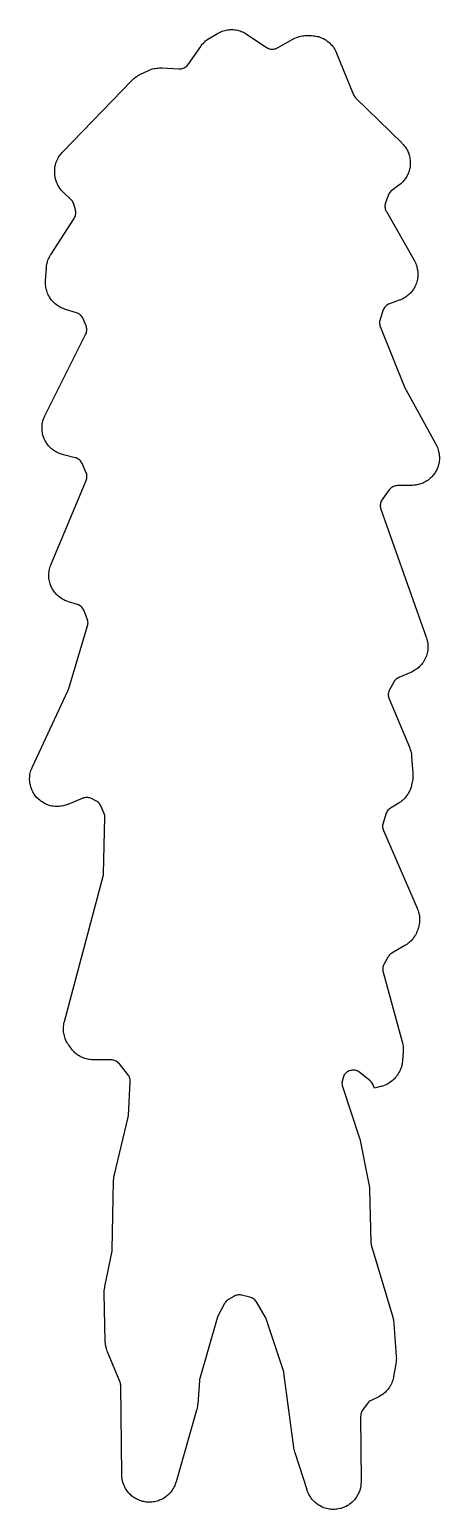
# Model space of a CAD drawing. Header units: millimetres. Extents: x 14 to 181, y 40 to 292.
# Drawn here: x 90.21 to 101.9, y 154.56 to 196.81 of the extents above; entities that cross this region are included whole.
import ezdxf

# ---------------------------------------------------------------- set-up
doc = ezdxf.new("R2010")
doc.units = ezdxf.units.MM
doc.layers.add('CUT', color=7, linetype='CONTINUOUS')

msp = doc.modelspace()

# ---------------------------------------------------------------- linework, layer by layer
at = {"layer": 'CUT'}
msp.add_lwpolyline([(90.2119, 175.4268), (90.2136, 175.4716), (90.2166, 175.5051), (90.2227, 175.5495), (90.229, 175.5825), (90.2396, 175.6261), (90.2491, 175.6583), (90.2639, 175.7007), (90.2809, 175.7422), (90.2899, 175.7627), (91.3052, 177.9355), (91.3138, 177.9558), (91.3245, 177.984), (91.3316, 178.0048), (91.8662, 179.795), (91.8731, 179.8228), (91.8773, 179.8512), (91.8788, 179.8798), (91.8775, 179.9084), (91.8735, 179.9368), (91.8668, 179.9647), (91.8575, 179.9918), (91.7656, 180.2227), (91.7533, 180.2496), (91.7385, 180.2752), (91.7212, 180.2991), (91.7016, 180.3213), (91.6799, 180.3414), (91.6564, 180.3593), (91.6312, 180.3748), (91.6046, 180.3877), (91.5768, 180.398), (91.3204, 180.4786), (91.2996, 180.4857), (91.2583, 180.5009), (91.2179, 180.5181), (91.1882, 180.5324), (91.1496, 180.5535), (91.1215, 180.5707), (91.0852, 180.5954), (91.0589, 180.6153), (91.0252, 180.6435), (91.0009, 180.6658), (90.9701, 180.6971), (90.9482, 180.7217), (90.9205, 180.7559), (90.9011, 180.7825), (90.8769, 180.8192), (90.8602, 180.8476), (90.8397, 180.8865), (90.8258, 180.9163), (90.8093, 180.9571), (90.7984, 180.9881), (90.7858, 181.0303), (90.778, 181.0623), (90.7697, 181.1054), (90.765, 181.1381), (90.7609, 181.1818), (90.7595, 181.2147), (90.7597, 181.2587), (90.7614, 181.2916), (90.7659, 181.3353), (90.7709, 181.3679), (90.7796, 181.411), (90.7877, 181.4429), (90.8006, 181.4849), (90.8156, 181.5263), (90.8235, 181.5468), (91.8241, 183.9426), (91.8345, 183.9715), (91.8418, 184.0014), (91.8461, 184.0319), (91.8472, 184.0626), (91.8452, 184.0933), (91.84, 184.1237), (91.8318, 184.1533), (91.8205, 184.1819), (91.7109, 184.4239), (91.6971, 184.4507), (91.6807, 184.476), (91.6618, 184.4996), (91.6406, 184.5211), (91.6174, 184.5403), (91.5923, 184.5572), (91.5657, 184.5714), (91.5378, 184.5829), (91.5089, 184.5915), (91.1768, 184.6727), (91.1551, 184.6785), (91.1121, 184.6913), (91.0698, 184.7063), (91.0387, 184.719), (90.998, 184.7381), (90.9683, 184.7539), (90.9298, 184.777), (90.9019, 184.7956), (90.8658, 184.8224), (90.8399, 184.8438), (90.8067, 184.874), (90.783, 184.8978), (90.753, 184.9312), (90.7318, 184.9573), (90.7052, 184.9935), (90.6867, 185.0216), (90.6639, 185.0602), (90.6483, 185.09), (90.6295, 185.1308), (90.6169, 185.1619), (90.6022, 185.2044), (90.5928, 185.2366), (90.5825, 185.2803), (90.5763, 185.3134), (90.5703, 185.3578), (90.5675, 185.3914), (90.566, 185.4362), (90.5666, 185.4698), (90.5695, 185.5146), (90.5734, 185.548), (90.5808, 185.5923), (90.588, 185.6251), (90.5998, 185.6684), (90.6102, 185.7004), (90.6263, 185.7423), (90.6444, 185.7834), (90.6539, 185.8037), (91.8113, 188.1092), (91.8228, 188.1351), (91.8318, 188.162), (91.8382, 188.1896), (91.842, 188.2177), (91.8432, 188.2461), (91.8416, 188.2744), (91.8374, 188.3024), (91.8306, 188.3299), (91.8211, 188.3567), (91.7407, 188.5547), (91.7283, 188.5815), (91.7132, 188.607), (91.6957, 188.6309), (91.6759, 188.653), (91.654, 188.673), (91.6303, 188.6907), (91.6049, 188.706), (91.5782, 188.7187), (91.5503, 188.7288), (91.235, 188.8249), (91.2147, 188.8316), (91.1743, 188.8461), (91.1347, 188.8624), (91.1056, 188.8761), (91.0677, 188.8961), (91.0401, 188.9125), (91.0042, 188.9361), (90.9783, 188.955), (90.9449, 188.9819), (90.9208, 189.0032), (90.8901, 189.0331), (90.8682, 189.0566), (90.8405, 189.0893), (90.8209, 189.1148), (90.7965, 189.15), (90.7794, 189.1772), (90.7584, 189.2146), (90.744, 189.2433), (90.7266, 189.2825), (90.7151, 189.3125), (90.7015, 189.3532), (90.6928, 189.3841), (90.6832, 189.4259), (90.6775, 189.4575), (90.6719, 189.5), (90.6693, 189.532), (90.6677, 189.5749), (90.6683, 189.6177), (90.669, 189.6392), (90.6908, 190.0009), (90.6927, 190.024), (90.6979, 190.0699), (90.7054, 190.1155), (90.7127, 190.1493), (90.7248, 190.1939), (90.7356, 190.2268), (90.7523, 190.27), (90.7664, 190.3016), (90.7874, 190.3428), (90.8104, 190.3828), (90.8225, 190.4025), (91.4822, 191.4231), (91.4966, 191.4479), (91.5086, 191.474), (91.518, 191.5011), (91.5248, 191.529), (91.5289, 191.5573), (91.5303, 191.586), (91.5289, 191.6146), (91.5248, 191.643), (91.518, 191.6709), (91.472, 191.8269), (91.4615, 191.8566), (91.448, 191.885), (91.4315, 191.9119), (91.4124, 191.9368), (91.3907, 191.9597), (91.1806, 192.1591), (91.1649, 192.1747), (91.1344, 192.2066), (91.1054, 192.24), (91.085, 192.2661), (91.0595, 192.3022), (91.0417, 192.3302), (91.0199, 192.3686), (91.005, 192.3982), (90.987, 192.4386), (90.975, 192.4694), (90.9611, 192.5114), (90.9523, 192.5433), (90.9425, 192.5864), (90.9368, 192.6191), (90.9314, 192.6629), (90.9281, 192.707), (90.927, 192.7291), (90.9269, 192.7331), (90.9269, 192.7554), (90.9279, 192.8), (90.9312, 192.8445), (90.9354, 192.8777), (90.943, 192.9216), (90.9504, 192.9542), (90.9624, 192.9972), (90.973, 193.0289), (90.9892, 193.0705), (91.0029, 193.101), (91.0231, 193.1408), (91.0397, 193.1698), (91.0638, 193.2073), (91.0832, 193.2346), (91.1109, 193.2696), (91.1403, 193.3031), (91.1554, 193.3196), (93.1309, 195.3631), (93.1451, 195.3772), (93.1742, 195.4048), (93.2045, 195.431), (93.228, 195.4496), (93.2605, 195.473), (93.2856, 195.4894), (93.3201, 195.5099), (93.3554, 195.5287), (93.3733, 195.5378), (93.5823, 195.6377), (93.6029, 195.6469), (93.6444, 195.6643), (93.6867, 195.6796), (93.7189, 195.6894), (93.7626, 195.7004), (93.7957, 195.7069), (93.8402, 195.7135), (93.8737, 195.7167), (93.9187, 195.7187), (93.9637, 195.7186), (93.9862, 195.7179), (94.4733, 195.6915), (94.5038, 195.6914), (94.5341, 195.6944), (94.564, 195.7004), (94.5931, 195.7095), (94.6212, 195.7214), (94.6478, 195.7362), (94.6729, 195.7535), (94.696, 195.7734), (94.717, 195.7954), (94.7357, 195.8195), (95.0951, 196.3353), (95.1097, 196.355), (95.1398, 196.3936), (95.172, 196.4305), (95.1976, 196.4568), (95.2337, 196.49), (95.262, 196.5134), (95.3015, 196.5425), (95.3424, 196.5694), (95.3633, 196.5822), (95.569, 196.7018), (95.5891, 196.7128), (95.6298, 196.7337), (95.6715, 196.7525), (95.7034, 196.765), (95.7467, 196.7796), (95.7797, 196.7888), (95.8244, 196.7988), (95.8582, 196.8046), (95.9036, 196.81), (95.9378, 196.8124), (95.9835, 196.8132), (96.0177, 196.8121), (96.0633, 196.8082), (96.0973, 196.8036), (96.1422, 196.7952), (96.1756, 196.7871), (96.2194, 196.7741), (96.2517, 196.7628), (96.2941, 196.7454), (96.3251, 196.7308), (96.3654, 196.7092), (96.4046, 196.6857), (96.4239, 196.6734), (96.9719, 196.3043), (96.9977, 196.2887), (97.0251, 196.2758), (97.0535, 196.2657), (97.0829, 196.2586), (97.1128, 196.2544), (97.143, 196.2532), (97.1731, 196.2551), (97.2029, 196.26), (97.2321, 196.2678), (97.2603, 196.2786), (97.2873, 196.2921), (97.7197, 196.5371), (97.7408, 196.5483), (97.7835, 196.5696), (97.8273, 196.5886), (97.8608, 196.601), (97.9064, 196.6153), (97.9411, 196.6241), (97.9879, 196.6335), (98.0233, 196.6386), (98.0709, 196.6429), (98.1186, 196.6447), (98.1425, 196.6449), (98.236, 196.6435), (98.2579, 196.6426), (98.3015, 196.6398), (98.3449, 196.6349), (98.3772, 196.6296), (98.4199, 196.6205), (98.4516, 196.6121), (98.4932, 196.5989), (98.5239, 196.5875), (98.5641, 196.5703), (98.5935, 196.556), (98.6319, 196.535), (98.6598, 196.5179), (98.6959, 196.4933), (98.722, 196.4735), (98.7555, 196.4455), (98.7796, 196.4234), (98.8103, 196.3922), (98.8321, 196.3678), (98.8596, 196.3339), (98.8789, 196.3074), (98.903, 196.271), (98.9197, 196.2428), (98.9401, 196.2042), (98.9586, 196.1646), (98.9674, 196.1446), (99.4562, 194.9528), (99.4692, 194.9251), (99.485, 194.8989), (99.5034, 194.8744), (99.5242, 194.8519), (100.8304, 193.5773), (100.8454, 193.5618), (100.8748, 193.5303), (100.9027, 193.4973), (100.9223, 193.4717), (100.9469, 193.4362), (100.964, 193.4088), (100.9851, 193.3711), (100.9995, 193.3422), (101.0168, 193.3027), (101.0284, 193.2725), (101.0419, 193.2315), (101.0505, 193.2004), (101.06, 193.1583), (101.0656, 193.1265), (101.071, 193.0837), (101.0735, 193.0515), (101.0748, 193.0083), (101.0743, 192.976), (101.0714, 192.933), (101.0678, 192.9009), (101.0608, 192.8583), (101.0541, 192.8267), (101.0431, 192.7849), (101.0334, 192.7541), (101.0184, 192.7136), (101.0058, 192.6839), (100.9871, 192.645), (100.9717, 192.6166), (100.9493, 192.5798), (100.9312, 192.553), (100.9054, 192.5184), (100.8848, 192.4934), (100.8558, 192.4615), (100.833, 192.4386), (100.8011, 192.4096), (100.7678, 192.3822), (100.7508, 192.3689), (100.5451, 192.2151), (100.5222, 192.1962), (100.5013, 192.175), (100.4826, 192.1519), (100.4662, 192.1271), (100.4524, 192.1008), (100.4413, 192.0732), (100.3682, 191.8626), (100.3602, 191.8354), (100.3548, 191.8075), (100.352, 191.7792), (100.3519, 191.7508), (100.3546, 191.7225), (100.3598, 191.6946), (100.3678, 191.6673), (100.3782, 191.6409), (100.3911, 191.6155), (101.1825, 190.2293), (101.1929, 190.2101), (101.2126, 190.1713), (101.2305, 190.1315), (101.2424, 190.1011), (101.2563, 190.0598), (101.2652, 190.0284), (101.275, 189.986), (101.2809, 189.9539), (101.2866, 189.9107), (101.2893, 189.8782), (101.2908, 189.8346), (101.2903, 189.802), (101.2876, 189.7585), (101.284, 189.7261), (101.2771, 189.6831), (101.2703, 189.6511), (101.2593, 189.609), (101.2495, 189.5779), (101.2345, 189.537), (101.2217, 189.507), (101.2028, 189.4677), (101.1872, 189.4391), (101.1645, 189.4018), (101.1462, 189.3748), (101.1201, 189.34), (101.0992, 189.3148), (101.0699, 189.2827), (101.0467, 189.2597), (101.0143, 189.2305), (100.9891, 189.2099), (100.954, 189.184), (100.9269, 189.1659), (100.8895, 189.1435), (100.8607, 189.1281), (100.8214, 189.1094), (100.7812, 189.0927), (100.7608, 189.0848), (100.478, 188.9829), (100.45, 188.9711), (100.4233, 188.9566), (100.3982, 188.9395), (100.375, 188.9199), (100.3539, 188.8981), (100.335, 188.8742), (100.3187, 188.8486), (100.3051, 188.8214), (100.2943, 188.793), (100.2114, 188.5366), (100.2036, 188.5079), (100.1988, 188.4786), (100.1968, 188.4489), (100.1979, 188.4191), (100.2018, 188.3897), (100.2087, 188.3607), (100.2184, 188.3326), (100.9178, 186.5894), (100.9251, 186.5725), (100.9359, 186.5498), (100.9443, 186.5335), (101.8021, 184.9779), (101.8122, 184.9584), (101.8316, 184.9188), (101.849, 184.8783), (101.8605, 184.8474), (101.8739, 184.8054), (101.8823, 184.7734), (101.8915, 184.7303), (101.8968, 184.6977), (101.9017, 184.6539), (101.9038, 184.621), (101.9044, 184.5769), (101.9033, 184.5439), (101.8996, 184.5), (101.8952, 184.4673), (101.8872, 184.4239), (101.8796, 184.3918), (101.8674, 184.3494), (101.8568, 184.3182), (101.8405, 184.2772), (101.8268, 184.2471), (101.8066, 184.208), (101.7901, 184.1794), (101.7661, 184.1424), (101.7468, 184.1156), (101.7194, 184.0811), (101.6976, 184.0563), (101.6669, 184.0246), (101.6428, 184.0021), (101.6091, 183.9736), (101.5829, 183.9535), (101.5467, 183.9285), (101.5186, 183.9111), (101.4801, 183.8897), (101.4504, 183.8751), (101.41, 183.8576), (101.3791, 183.846), (101.3371, 183.8325), (101.3052, 183.8239), (101.2621, 183.8146), (101.2296, 183.8093), (101.1858, 183.8042), (101.1418, 183.8013), (101.1198, 183.8004), (100.7113, 183.7937), (100.6806, 183.7916), (100.6504, 183.7864), (100.6208, 183.7781), (100.5922, 183.7669), (100.5649, 183.7527), (100.5392, 183.7359), (100.5153, 183.7165), (100.4936, 183.6948), (100.4742, 183.6709), (100.2747, 183.3984), (100.2586, 183.374), (100.245, 183.3482), (100.2339, 183.3212), (100.2255, 183.2933), (100.2199, 183.2647), (100.2171, 183.2356), (100.2171, 183.2064), (100.22, 183.1774), (100.2256, 183.1488), (100.234, 183.1209), (101.5289, 179.4714), (101.5359, 179.4498), (101.5489, 179.4064), (101.5597, 179.3623), (101.5661, 179.3289), (101.5724, 179.284), (101.5754, 179.2502), (101.5772, 179.2049), (101.5768, 179.1709), (101.5739, 179.1256), (101.5701, 179.0919), (101.5627, 179.0471), (101.5555, 179.0139), (101.5437, 178.9702), (101.5332, 178.9378), (101.517, 178.8955), (101.5012, 178.8596), (101.4809, 178.8193), (101.4619, 178.7858), (101.438, 178.748), (101.4186, 178.7207), (101.391, 178.6854), (101.369, 178.6601), (101.3381, 178.6278), (101.3137, 178.6048), (101.2797, 178.5757), (101.2531, 178.5553), (101.2164, 178.5297), (101.188, 178.512), (101.1488, 178.4902), (101.1087, 178.4704), (101.0884, 178.461), (100.7449, 178.3123), (100.7195, 178.2999), (100.6955, 178.2852), (100.6729, 178.2683), (100.6521, 178.2493), (100.6331, 178.2285), (100.6161, 178.206), (100.6014, 178.182), (100.4824, 177.9665), (100.4692, 177.9395), (100.4588, 177.9113), (100.4513, 177.8822), (100.4467, 177.8525), (100.4451, 177.8225), (100.4465, 177.7925), (100.4509, 177.7628), (100.4582, 177.7336), (100.4684, 177.7054), (101.0481, 176.3248), (101.0569, 176.3022), (101.0732, 176.2567), (101.087, 176.2104), (101.0955, 176.1752), (101.1042, 176.1276), (101.1104, 176.0797), (101.1129, 176.0557), (101.1483, 175.5842), (101.1494, 175.5624), (101.1506, 175.5189), (101.1496, 175.4754), (101.1473, 175.4428), (101.1422, 175.3996), (101.135, 175.3566), (101.1308, 175.3353), (101.1118, 175.2486), (101.1065, 175.2267), (101.0947, 175.1833), (101.0807, 175.1405), (101.0686, 175.1091), (101.0505, 175.0679), (101.0353, 175.0377), (101.0131, 174.9986), (100.995, 174.9701), (100.969, 174.9334), (100.9482, 174.9069), (100.9187, 174.8729), (100.8953, 174.8486), (100.8625, 174.8178), (100.8368, 174.7959), (100.8011, 174.7685), (100.7641, 174.7429), (100.7453, 174.7306), (100.5061, 174.5825), (100.481, 174.5651), (100.4577, 174.5452), (100.4366, 174.523), (100.4178, 174.4988), (100.4017, 174.4728), (100.3882, 174.4453), (100.3777, 174.4166), (100.2971, 174.1576), (100.2895, 174.1281), (100.285, 174.098), (100.2836, 174.0676), (100.2852, 174.0372), (100.2899, 174.0072), (100.2976, 173.9777), (100.3083, 173.9492), (101.272, 171.7249), (101.2804, 171.7041), (101.2962, 171.6621), (101.3098, 171.6194), (101.3184, 171.5869), (101.3278, 171.543), (101.3331, 171.5098), (101.338, 171.4653), (101.34, 171.4317), (101.3405, 171.3869), (101.3391, 171.3533), (101.3351, 171.3086), (101.3304, 171.2753), (101.322, 171.2313), (101.314, 171.1987), (101.3012, 171.1557), (101.2863, 171.1134), (101.2783, 171.0924), (101.2639, 171.0574), (101.2555, 171.0381), (101.2378, 171.0001), (101.2183, 170.9629), (101.2024, 170.9357), (101.1796, 170.9005), (101.1612, 170.8749), (101.1352, 170.842), (101.1145, 170.8183), (101.0855, 170.7879), (101.0628, 170.7662), (101.0311, 170.7387), (101.0064, 170.7192), (100.9722, 170.6947), (100.937, 170.6719), (100.9191, 170.6609), (100.5459, 170.4431), (100.5231, 170.4284), (100.5018, 170.4117), (100.482, 170.3931), (100.4641, 170.3729), (100.448, 170.3511), (100.4339, 170.328), (100.3228, 170.1249), (100.3102, 170.099), (100.3001, 170.072), (100.2927, 170.0442), (100.288, 170.0158), (100.286, 169.987), (100.2868, 169.9583), (100.2904, 169.9297), (100.2966, 169.9016), (100.8427, 167.9089), (100.8487, 167.884), (100.8595, 167.8338), (100.8673, 167.7831), (100.871, 167.7448), (100.873, 167.6935), (100.8721, 167.6422), (100.8709, 167.6166), (100.8531, 167.3805), (100.851, 167.3592), (100.8458, 167.3167), (100.8385, 167.2744), (100.8316, 167.2431), (100.8203, 167.2018), (100.8105, 167.1712), (100.7953, 167.1311), (100.7826, 167.1017), (100.7637, 167.0632), (100.7482, 167.0351), (100.7258, 166.9986), (100.7016, 166.9632), (100.6891, 166.9458), (100.6803, 166.9341), (100.6668, 166.9171), (100.639, 166.8837), (100.6095, 166.8517), (100.5864, 166.8288), (100.554, 166.7998), (100.5287, 166.7793), (100.4937, 166.7535), (100.4666, 166.7355), (100.4293, 166.7133), (100.4005, 166.698), (100.3612, 166.6794), (100.3311, 166.667), (100.2902, 166.6523), (100.2486, 166.6396), (100.2277, 166.6338), (100.0493, 166.5887), (100.0152, 166.6768), (100.0025, 166.7051), (99.9869, 166.732), (99.9686, 166.7571), (99.9479, 166.7802), (99.9249, 166.801), (99.6341, 167.0379), (99.6101, 167.0555), (99.5846, 167.0706), (99.5577, 167.0832), (99.5296, 167.093), (99.5007, 167.1), (99.4713, 167.1041), (99.4416, 167.1053), (99.412, 167.1035), (99.3826, 167.0988), (99.3539, 167.0913), (99.3261, 167.0809), (99.2994, 167.0678), (99.2742, 167.0522), (99.2506, 167.0341), (99.2289, 167.0138), (99.2093, 166.9914), (99.1921, 166.9672), (99.1773, 166.9415), (99.1651, 166.9144), (99.1557, 166.8862), (99.1363, 166.8167), (99.1297, 166.7879), (99.126, 166.7587), (99.1252, 166.7292), (99.1273, 166.6998), (99.1323, 166.6707), (99.1401, 166.6422), (99.6157, 165.1936), (99.6273, 165.164), (99.6382, 165.1427), (99.8946, 163.8514), (99.898, 163.8323), (99.9039, 163.7942), (99.9081, 163.7558), (99.9107, 163.7172), (99.9116, 163.6979), (99.9479, 162.1955), (99.9497, 162.1691), (99.9539, 162.143), (99.9603, 162.1174), (100.5729, 160.0541), (100.5792, 160.0304), (100.5906, 159.9827), (100.5994, 159.9345), (100.6055, 159.8859), (100.6079, 159.8615), (100.674, 158.9273), (100.6749, 158.9088), (100.676, 158.8717), (100.6756, 158.8346), (100.6741, 158.8069), (100.6706, 158.77), (100.6656, 158.7332), (100.6627, 158.7149), (100.5986, 158.3559), (100.5944, 158.3351), (100.5849, 158.2936), (100.5735, 158.2526), (100.5635, 158.2224), (100.5483, 158.1826), (100.5355, 158.1535), (100.5166, 158.1154), (100.5011, 158.0875), (100.4787, 158.0514), (100.4607, 158.0251), (100.4349, 157.9912), (100.4145, 157.9668), (100.3857, 157.9355), (100.363, 157.9131), (100.3314, 157.8847), (100.3067, 157.8645), (100.2725, 157.8392), (100.2461, 157.8215), (100.2096, 157.7995), (100.1722, 157.7793), (100.1533, 157.7696), (99.9565, 157.6749), (99.9298, 157.6604), (99.9048, 157.6432), (99.8816, 157.6236), (99.8605, 157.6018), (99.8417, 157.5779), (99.7124, 157.3953), (99.6958, 157.369), (99.682, 157.3411), (99.6711, 157.312), (99.6634, 157.2819), (99.6587, 157.2511), (99.6573, 157.2201), (99.6691, 155.3666), (99.6687, 155.3446), (99.6668, 155.3007), (99.6628, 155.2569), (99.6582, 155.2243), (99.6499, 155.1811), (99.6422, 155.1491), (99.6297, 155.1069), (99.6189, 155.0758), (99.6024, 155.0351), (99.5885, 155.0052), (99.5681, 154.9662), (99.5514, 154.9378), (99.5273, 154.9011), (99.5079, 154.8744), (99.4804, 154.8402), (99.4585, 154.8156), (99.4277, 154.7842), (99.4035, 154.7618), (99.3698, 154.7336), (99.3435, 154.7137), (99.3072, 154.6889), (99.2791, 154.6717), (99.2406, 154.6505), (99.211, 154.6361), (99.1705, 154.6188), (99.1396, 154.6074), (99.0977, 154.5941), (99.0659, 154.5857), (99.0229, 154.5766), (98.9903, 154.5714), (98.9466, 154.5666), (98.9138, 154.5645), (98.8698, 154.564), (98.8369, 154.5651), (98.7931, 154.5689), (98.7604, 154.5733), (98.7172, 154.5813), (98.6851, 154.5888), (98.6429, 154.601), (98.6117, 154.6116), (98.5708, 154.6279), (98.5408, 154.6415), (98.5018, 154.6617), (98.4733, 154.6782), (98.4363, 154.702), (98.4096, 154.7213), (98.3752, 154.7486), (98.3504, 154.7703), (98.3188, 154.8009), (98.2963, 154.825), (98.2678, 154.8585), (98.2478, 154.8846), (98.2227, 154.9208), (98.2053, 154.9487), (98.1839, 154.9871), (98.1693, 155.0167), (98.1518, 155.057), (98.1362, 155.0981), (98.129, 155.1189), (97.7867, 156.1775), (97.7809, 156.197), (97.7702, 156.236), (97.7613, 156.2755), (97.7541, 156.3154), (97.751, 156.3354), (97.4677, 158.4619), (97.4628, 158.4893), (97.4553, 158.5161), (96.9651, 160.0044), (96.9528, 160.0358), (96.937, 160.0655), (96.6832, 160.4864), (96.6667, 160.511), (96.6478, 160.5338), (96.6268, 160.5546), (96.6038, 160.5733), (96.5791, 160.5896), (96.5529, 160.6034), (96.5255, 160.6146), (96.4971, 160.623), (96.262, 160.6801), (96.2334, 160.6856), (96.2045, 160.6882), (96.1755, 160.6881), (96.1466, 160.6852), (96.1181, 160.6795), (96.0903, 160.6711), (96.0635, 160.66), (96.0378, 160.6464), (95.8854, 160.5557), (95.8625, 160.5407), (95.8411, 160.5236), (95.8214, 160.5047), (95.8034, 160.484), (95.7875, 160.4618), (95.7736, 160.4382), (95.5855, 160.0827), (95.5724, 160.0546), (95.5623, 160.0253), (95.0659, 158.2994), (95.0588, 158.2689), (95.055, 158.2379), (95.0077, 157.5778), (95.0054, 157.5546), (94.9997, 157.5083), (94.9915, 157.4624), (94.981, 157.417), (94.9752, 157.3944), (94.3898, 155.3497), (94.3832, 155.3286), (94.369, 155.2868), (94.3527, 155.2457), (94.339, 155.2155), (94.3188, 155.1762), (94.3022, 155.1475), (94.2782, 155.1104), (94.2589, 155.0835), (94.2313, 155.0489), (94.2095, 155.024), (94.1787, 154.9923), (94.1545, 154.9697), (94.1207, 154.9412), (94.0944, 154.921), (94.0581, 154.8959), (94.0299, 154.8785), (93.9912, 154.8571), (93.9615, 154.8425), (93.9209, 154.825), (93.8899, 154.8134), (93.8478, 154.7999), (93.8158, 154.7914), (93.7726, 154.7822), (93.7399, 154.7768), (93.6959, 154.7719), (93.6629, 154.7698), (93.6187, 154.7692), (93.5856, 154.7703), (93.5415, 154.774), (93.5087, 154.7784), (93.4652, 154.7865), (93.433, 154.7941), (93.3905, 154.8063), (93.3592, 154.817), (93.3181, 154.8334), (93.288, 154.8471), (93.2488, 154.8675), (93.2201, 154.8841), (93.183, 154.9082), (93.1562, 154.9275), (93.1216, 154.9551), (93.0968, 154.977), (93.0651, 155.0079), (93.0426, 155.0321), (93.0141, 155.0659), (92.994, 155.0923), (92.969, 155.1287), (92.9516, 155.1569), (92.9303, 155.1956), (92.9157, 155.2254), (92.8983, 155.266), (92.8867, 155.297), (92.8734, 155.3392), (92.8649, 155.3712), (92.8558, 155.4144), (92.8505, 155.4471), (92.8456, 155.491), (92.8429, 155.5352), (92.8421, 155.5572), (92.8109, 158.1078), (92.8092, 158.1366), (92.8047, 158.1651), (92.7975, 158.193), (92.7876, 158.2202), (92.4359, 159.059), (92.4282, 159.0787), (92.4138, 159.1182), (92.4012, 159.1585), (92.3931, 159.1891), (92.3844, 159.2303), (92.3793, 159.2615), (92.3744, 159.3034), (92.3715, 159.3454), (92.3705, 159.3665), (92.3407, 160.7261), (92.3408, 160.7513), (92.3425, 160.8015), (92.347, 160.8515), (92.3543, 160.9013), (92.3587, 160.926), (92.5647, 161.9338), (92.5689, 161.9608), (92.5707, 161.9881), (92.608, 163.9321), (92.6091, 163.9564), (92.6127, 164.0047), (92.6188, 164.0528), (92.6275, 164.1005), (92.6325, 164.1243), (93.0235, 165.7582), (93.0287, 165.7852), (93.0314, 165.8126), (93.081, 166.7783), (93.0809, 166.8094), (93.0777, 166.8403), (93.0713, 166.8707), (93.0618, 166.9003), (93.0492, 166.9288), (93.0338, 166.9558), (93.0157, 166.981), (92.772, 167.2858), (92.7523, 167.3081), (92.7304, 167.3284), (92.7067, 167.3463), (92.6813, 167.3619), (92.6544, 167.3748), (92.6264, 167.385), (92.5976, 167.3924), (92.5681, 167.3969), (92.5384, 167.3985), (92.0403, 167.3996), (92.019, 167.4001), (91.9763, 167.4023), (91.9338, 167.4064), (91.9021, 167.411), (91.8602, 167.4192), (91.8291, 167.4268), (91.7882, 167.4389), (91.758, 167.4494), (91.7183, 167.4653), (91.6892, 167.4786), (91.6513, 167.4982), (91.6236, 167.5143), (91.5877, 167.5374), (91.5616, 167.556), (91.5281, 167.5824), (91.5039, 167.6034), (91.473, 167.6328), (91.4509, 167.656), (91.423, 167.6883), (91.3966, 167.7218), (91.3838, 167.7389), (91.3302, 167.8142), (91.3178, 167.8325), (91.2941, 167.8694), (91.2723, 167.9075), (91.2573, 167.9368), (91.2392, 167.9769), (91.2272, 168.0075), (91.2131, 168.0491), (91.2041, 168.0808), (91.1942, 168.1236), (91.1883, 168.156), (91.1826, 168.1995), (91.1799, 168.2323), (91.1785, 168.2762), (91.179, 168.3091), (91.1819, 168.353), (91.1856, 168.3857), (91.1927, 168.429), (91.2019, 168.472), (91.207, 168.4933), (92.3109, 172.6388), (92.318, 172.6736), (92.3209, 172.7091), (92.358, 174.3234), (92.3575, 174.3503), (92.3545, 174.377), (92.3491, 174.4033), (92.3414, 174.4291), (92.3314, 174.454), (92.2426, 174.6503), (92.2292, 174.6763), (92.2135, 174.7008), (92.1954, 174.7237), (92.1751, 174.7448), (92.1529, 174.7638), (92.129, 174.7805), (92.1035, 174.7948), (91.9787, 174.8573), (91.9528, 174.8688), (91.9259, 174.8777), (91.8983, 174.8841), (91.8703, 174.8879), (91.842, 174.889), (91.8137, 174.8874), (91.7857, 174.8832), (91.7582, 174.8764), (91.7315, 174.867), (91.3054, 174.6938), (91.2844, 174.6859), (91.242, 174.6711), (91.199, 174.6584), (91.1663, 174.6506), (91.1223, 174.6423), (91.089, 174.6377), (91.0443, 174.6338), (91.0107, 174.6326), (90.9658, 174.6332), (90.9323, 174.6353), (90.8877, 174.6403), (90.8546, 174.6458), (90.8107, 174.6552), (90.7783, 174.6639), (90.7356, 174.6777), (90.7042, 174.6896), (90.6631, 174.7076), (90.633, 174.7226), (90.5939, 174.7445), (90.5654, 174.7624), (90.5287, 174.7882), (90.5022, 174.8088), (90.4682, 174.8381), (90.4439, 174.8613), (90.413, 174.8938), (90.3911, 174.9193), (90.3636, 174.9547), (90.3443, 174.9823), (90.3205, 175.0203), (90.3041, 175.0496), (90.2841, 175.0898), (90.2707, 175.1206), (90.2549, 175.1626), (90.2446, 175.1945), (90.233, 175.2379), (90.226, 175.2707), (90.2188, 175.315), (90.215, 175.3484), (90.2123, 175.3932)], close=True, dxfattribs=at)

doc.saveas('drawing.dxf')
